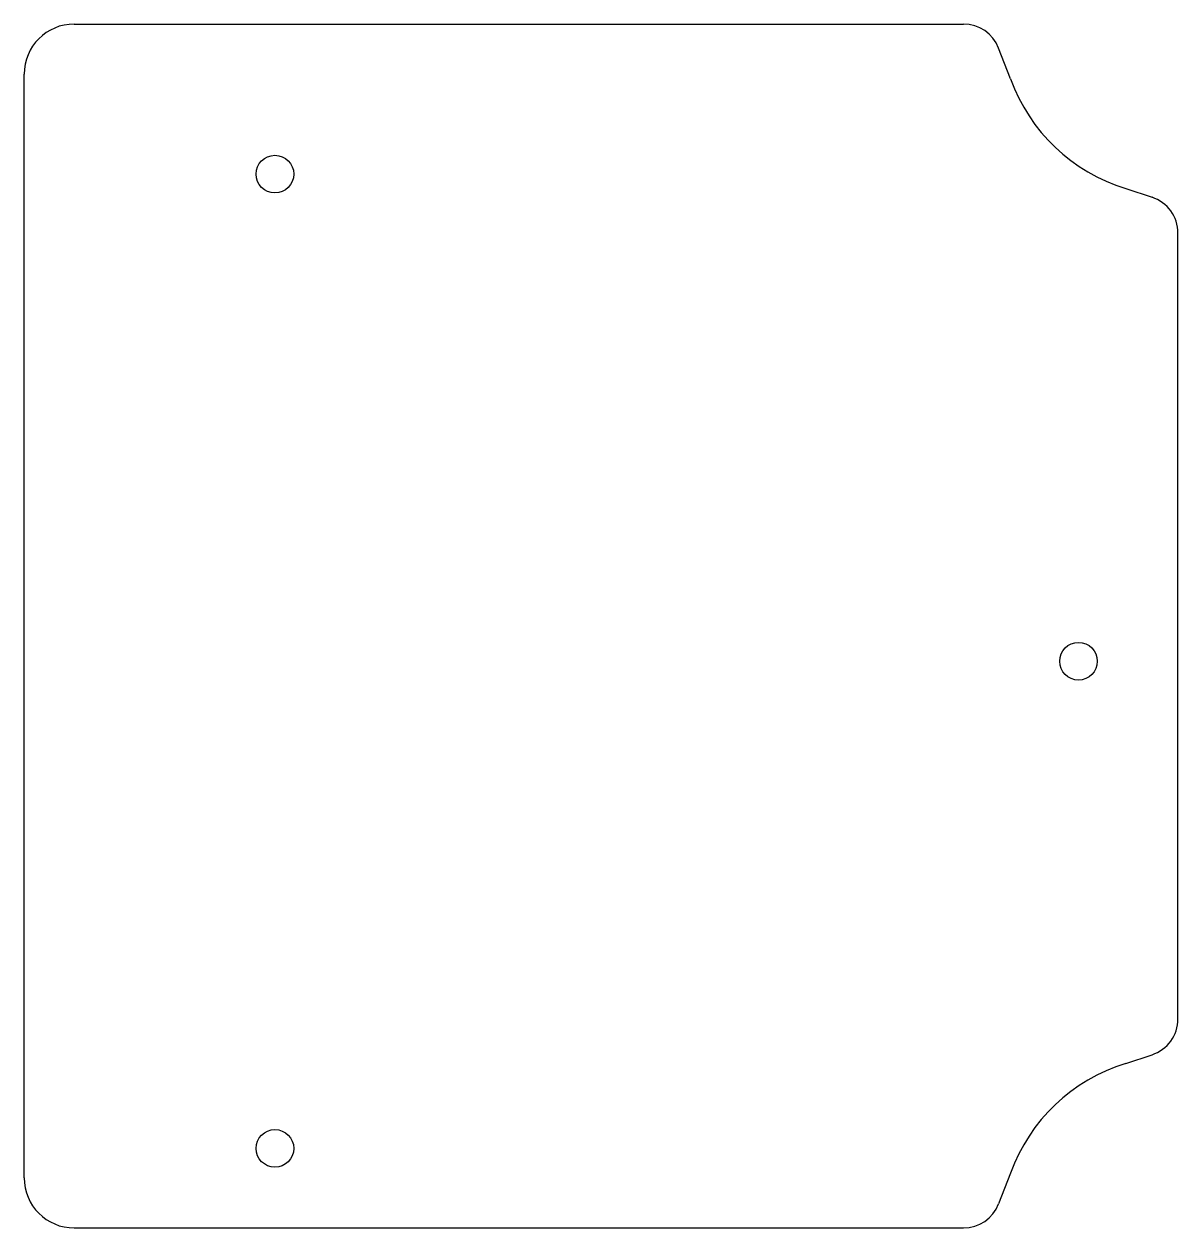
# Model space of a CAD drawing. Header units: millimetres. Extents: x -20 to 72, y -125.7 to -29.7.
import ezdxf

# ---------------------------------------------------------------- set-up
doc = ezdxf.new("R2010")
doc.units = ezdxf.units.MM
doc.layers.add('Sketch', color=7, linetype='CONTINUOUS')

msp = doc.modelspace()

# ---------------------------------------------------------------- linework, layer by layer
at = {"layer": 'Sketch'}
for p, q in [((-16, -29.7483), (54.9056, -29.7483)), ((58.6633, -34.1275), (57.7007, -31.6585)), ((-20, -121.748), (-20, -33.7483)), ((67.8348, -42.8648), (69.9424, -43.5622)), ((72, -109.086), (72, -46.4104)), ((67.8348, -112.632), (69.9424, -111.934)), ((58.6633, -121.369), (57.7007, -123.838)), ((-16, -125.748), (54.9056, -125.748))]:
    msp.add_line(p, q, dxfattribs=at)
for centre in [(0.00003, -41.7125), (64.0721, -80.5591), (0.00003, -119.406)]:
    msp.add_circle(centre, 1.5, dxfattribs=at)
for centre, radius, start, end in [((-16, -33.7483), 4, 90, 180), ((54.9056, -32.7483), 3, 21.3, 90), ((72, -29.3104), 14.18, -160.141, -107.082), ((69, -46.4104), 3, 0, 71.6908), ((69, -109.086), 3, -71.6908, 0), ((72, -126.186), 14.18, 107.082, 160.141), ((-16, -121.748), 4, 180, -90), ((54.9056, -122.748), 3, -90, -21.3)]:
    msp.add_arc(centre, radius, start, end, dxfattribs=at)

doc.saveas('drawing.dxf')
